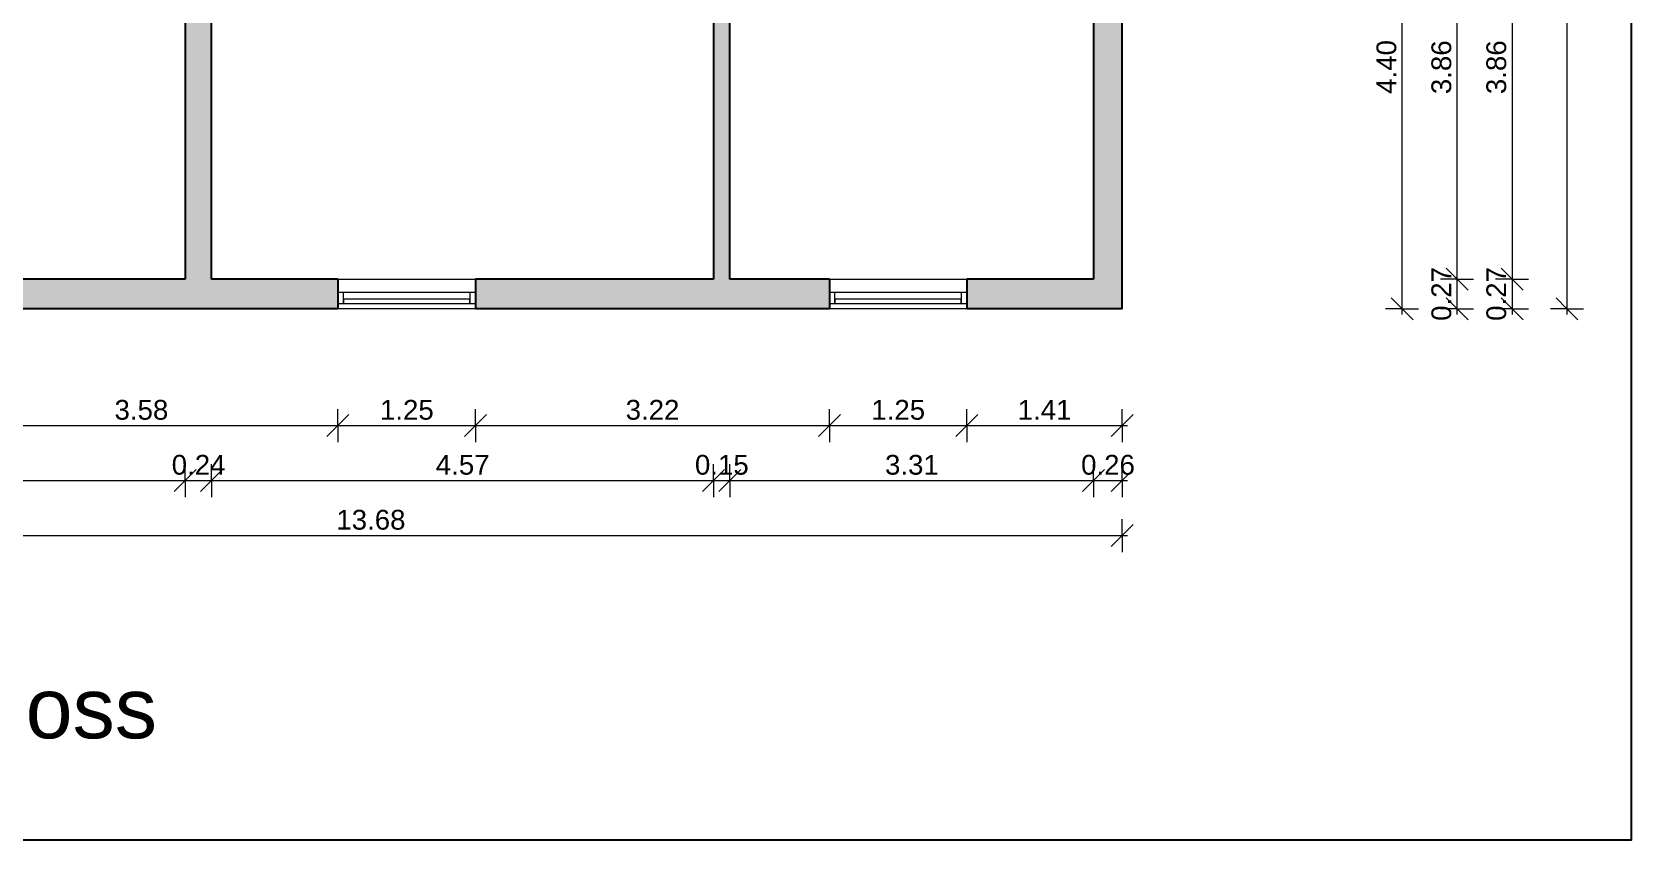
# Model space of a CAD drawing. Header units: metres. Extents: x -21 to 15208, y -63 to 7094.
# Drawn here: x 3207 to 4662, y 993 to 1728 of the extents above; entities that cross this region are included whole.
import ezdxf

# ---------------------------------------------------------------- set-up
doc = ezdxf.new("R2010")
doc.units = ezdxf.units.M
doc.header["$LTSCALE"] = 50
for name, color, linetype, lineweight in [('A-ANNO-DIMS', 250, 'Continuous', 5), ('A-ANNO-NOTE', 131, 'Continuous', 13), ('A-GLAZ', 250, 'Continuous', 9), ('I-WALL', 250, 'Continuous', 9)]:
    doc.layers.add(name, color=color, linetype=linetype, lineweight=lineweight)
doc.layers.add('A-WALL-PATT', color=7, linetype='Continuous', lineweight=9, true_color=0x3c424d)
doc.layers.add('ADS_Flächen', color=82, linetype='Continuous', plot=False)
doc.styles.add('Arial', font='arial.ttf')
doc.styles.add('Arial_1', font='arial.ttf')

# ---------------------------------------------------------------- blocks, each defined once
blk = doc.blocks.new('A_Fixed - 1250-8082281-02 Erdgeschoss')
at = {"layer": 'A-GLAZ', "lineweight": 13}
for p, q in [((-47.8, 8.5), (-52.8, 8.5)), ((-47.8, -1.5), (-47.8, 8.5)), ((67.2, 8.5), (-47.8, 8.5)), ((-47.8, 8.5), (-47.8, 4.5)), ((-47.8, 4.5), (67.2, 4.5)), ((72.2, 8.5), (67.2, 8.5)), ((67.2, 8.5), (67.2, -1.5)), ((67.2, 4.5), (67.2, 8.5)), ((-52.8, -1.5), (-47.8, -1.5)), ((-47.8, -1.5), (67.2, -1.5)), ((67.2, -1.5), (72.2, -1.5))]:
    blk.add_line(p, q, dxfattribs=at)
blk = doc.blocks.new('Plan Text - Erdgeschoss-4034274-02 Erdgeschoss')
at = {"layer": 'A-ANNO-NOTE', "lineweight": 5, "insert": (0.133, -0.302), "char_height": 0.55, "width": 5.43544, "attachment_point": 1, "style": 'Arial'}
blk.add_mtext('Erdgeschoss', dxfattribs=at)

msp = doc.modelspace()

# ---------------------------------------------------------------- hatches: boundary and pattern name
at = {"layer": 'A-WALL-PATT'}
h = msp.add_hatch(color=256, dxfattribs=at)
h.paths.add_polyline_path([(4172.992, 1503.3052), (4198.992, 1503.3052), (4198.992, 1916.3265), (4172.992, 1916.3265), (4172.992, 1888.8265)])
h.paths.add_polyline_path([(4198.992, 2016.3265), (4198.992, 2062.3052), (4172.992, 2062.3052), (4172.992, 2016.3265)])
h.paths.add_polyline_path([(4172.992, 2127.3052), (4198.992, 2127.3052), (4198.992, 2425.3052), (4172.992, 2425.3052), (4172.992, 2399.3052)])
h = msp.add_hatch(color=256, dxfattribs=at)
h.paths.add_polyline_path([(3370.492, 1503.3052), (3370.492, 2090.8052), (3346.492, 2090.8052), (3346.492, 1503.3052)])
h.paths.add_polyline_path([(3370.492, 2182.8052), (3370.492, 2252.3052), (3346.492, 2252.3052), (3346.492, 2182.8052)])
msp.add_hatch(color=256, dxfattribs=at).paths.add_polyline_path([(3827.1081, 1503.3052), (3842.1081, 1503.3052), (3842.1081, 1888.8265), (3827.1081, 1888.8265)])
h = msp.add_hatch(color=256, dxfattribs=at)
h.paths.add_polyline_path([(4142.3095, 1476.3052), (4198.992, 1476.3052), (4198.992, 1503.3052), (4057.6081, 1503.3052), (4057.6081, 1476.3052)])
h.paths.add_polyline_path([(3167.9674, 1476.3052), (3485.492, 1476.3052), (3485.492, 1503.3052), (3127.4247, 1503.3052), (3127.4247, 1476.3052)])
h.paths.add_polyline_path([(3610.492, 1476.3052), (3932.6081, 1476.3052), (3932.6081, 1503.3052), (3610.492, 1503.3052)])

# ---------------------------------------------------------------- linework, layer by layer
at = {"layer": 'A-ANNO-DIMS', "lineweight": 9}
for p, q in [((4603.801, 2430.3052), (4603.801, 1471.3052)), ((4453.801, 1471.3052), (4453.801, 1916.3265)), ((4503.801, 1503.3052), (4503.801, 1888.8265)), ((4553.801, 1888.8265), (4553.801, 1503.3052)), ((4503.801, 1503.3052), (4493.801, 1513.3052)), ((4503.801, 1503.3052), (4493.801, 1513.3052)), ((4553.801, 1503.3052), (4543.801, 1513.3052)), ((4553.801, 1503.3052), (4543.801, 1513.3052)), ((4503.801, 1503.3052), (4488.801, 1503.3052)), ((4503.801, 1503.3052), (4488.801, 1503.3052)), ((4503.801, 1471.3052), (4503.801, 1503.3052)), ((4503.801, 1503.3052), (4513.801, 1493.3052)), ((4503.801, 1503.3052), (4518.801, 1503.3052)), ((4503.801, 1503.3052), (4513.801, 1493.3052)), ((4503.801, 1503.3052), (4518.801, 1503.3052)), ((4553.801, 1503.3052), (4538.801, 1503.3052)), ((4553.801, 1503.3052), (4538.801, 1503.3052)), ((4553.801, 1503.3052), (4563.801, 1493.3052)), ((4553.801, 1503.3052), (4568.801, 1503.3052)), ((4553.801, 1503.3052), (4553.801, 1471.3052)), ((4553.801, 1503.3052), (4563.801, 1493.3052)), ((4553.801, 1503.3052), (4568.801, 1503.3052)), ((4453.801, 1476.3052), (4443.801, 1486.3052)), ((4503.801, 1476.3052), (4493.801, 1486.3052)), ((4553.801, 1476.3052), (4543.801, 1486.3052)), ((4603.801, 1476.3052), (4593.801, 1486.3052)), ((4453.801, 1476.3052), (4438.801, 1476.3052)), ((4453.801, 1476.3052), (4463.801, 1466.3052)), ((4453.801, 1476.3052), (4468.801, 1476.3052)), ((4503.801, 1476.3052), (4488.801, 1476.3052)), ((4503.801, 1476.3052), (4513.801, 1466.3052)), ((4503.801, 1476.3052), (4518.801, 1476.3052)), ((4553.801, 1476.3052), (4538.801, 1476.3052)), ((4553.801, 1476.3052), (4563.801, 1466.3052)), ((4553.801, 1476.3052), (4568.801, 1476.3052)), ((4603.801, 1476.3052), (4588.801, 1476.3052)), ((4603.801, 1476.3052), (4613.801, 1466.3052)), ((4603.801, 1476.3052), (4618.801, 1476.3052)), ((3485.492, 1370.2227), (3485.492, 1385.2227)), ((3485.492, 1370.2227), (3485.492, 1385.2227)), ((3610.492, 1370.2227), (3610.492, 1385.2227)), ((3610.492, 1370.2227), (3610.492, 1385.2227)), ((3932.6081, 1370.2227), (3932.6081, 1385.2227)), ((3932.6081, 1370.2227), (3932.6081, 1385.2227)), ((4057.6081, 1370.2227), (4057.6081, 1385.2227)), ((4057.6081, 1370.2227), (4057.6081, 1385.2227)), ((4198.992, 1370.2227), (4198.992, 1385.2227)), ((3127.4247, 1370.2227), (3485.492, 1370.2227)), ((3485.492, 1370.2227), (3475.492, 1360.2227)), ((3485.492, 1370.2227), (3475.492, 1360.2227)), ((3485.492, 1370.2227), (3495.492, 1380.2227)), ((3485.492, 1370.2227), (3495.492, 1380.2227)), ((3485.492, 1370.2227), (3485.492, 1355.2227)), ((3485.492, 1370.2227), (3610.492, 1370.2227)), ((3485.492, 1370.2227), (3485.492, 1355.2227)), ((3610.492, 1370.2227), (3600.492, 1360.2227)), ((3610.492, 1370.2227), (3600.492, 1360.2227)), ((3610.492, 1370.2227), (3620.492, 1380.2227)), ((3610.492, 1370.2227), (3620.492, 1380.2227)), ((3610.492, 1370.2227), (3610.492, 1355.2227)), ((3610.492, 1370.2227), (3932.6081, 1370.2227)), ((3610.492, 1370.2227), (3610.492, 1355.2227)), ((3932.6081, 1370.2227), (3922.6081, 1360.2227)), ((3932.6081, 1370.2227), (3922.6081, 1360.2227)), ((3932.6081, 1370.2227), (3942.6081, 1380.2227)), ((3932.6081, 1370.2227), (3942.6081, 1380.2227)), ((3932.6081, 1370.2227), (3932.6081, 1355.2227)), ((3932.6081, 1370.2227), (4057.6081, 1370.2227)), ((3932.6081, 1370.2227), (3932.6081, 1355.2227)), ((4057.6081, 1370.2227), (4047.6081, 1360.2227)), ((4057.6081, 1370.2227), (4047.6081, 1360.2227)), ((4057.6081, 1370.2227), (4067.6081, 1380.2227)), ((4057.6081, 1370.2227), (4067.6081, 1380.2227)), ((4057.6081, 1370.2227), (4057.6081, 1355.2227)), ((4057.6081, 1370.2227), (4203.992, 1370.2227)), ((4057.6081, 1370.2227), (4057.6081, 1355.2227)), ((4198.992, 1370.2227), (4188.992, 1360.2227)), ((4198.992, 1370.2227), (4208.992, 1380.2227)), ((4198.992, 1370.2227), (4198.992, 1355.2227)), ((3346.492, 1320.2227), (3346.492, 1335.2227)), ((3346.492, 1320.2227), (3346.492, 1335.2227)), ((3346.492, 1320.2227), (3356.492, 1330.2227)), ((3346.492, 1320.2227), (3356.492, 1330.2227)), ((3370.492, 1320.2227), (3370.492, 1335.2227)), ((3370.492, 1320.2227), (3370.492, 1335.2227)), ((3370.492, 1320.2227), (3380.492, 1330.2227)), ((3370.492, 1320.2227), (3380.492, 1330.2227)), ((3827.1081, 1320.2227), (3827.1081, 1335.2227)), ((3827.1081, 1320.2227), (3827.1081, 1335.2227)), ((3827.1081, 1320.2227), (3837.1081, 1330.2227)), ((3827.1081, 1320.2227), (3837.1081, 1330.2227)), ((3842.1081, 1320.2227), (3842.1081, 1335.2227)), ((3842.1081, 1320.2227), (3842.1081, 1335.2227)), ((3842.1081, 1320.2227), (3852.1081, 1330.2227)), ((3842.1081, 1320.2227), (3852.1081, 1330.2227)), ((4172.992, 1320.2227), (4172.992, 1335.2227)), ((4172.992, 1320.2227), (4172.992, 1335.2227)), ((4172.992, 1320.2227), (4182.992, 1330.2227)), ((4172.992, 1320.2227), (4182.992, 1330.2227)), ((4198.992, 1320.2227), (4198.992, 1335.2227)), ((4198.992, 1320.2227), (4208.992, 1330.2227)), ((2863.4247, 1320.2227), (3346.492, 1320.2227)), ((3346.492, 1320.2227), (3336.492, 1310.2227)), ((3346.492, 1320.2227), (3336.492, 1310.2227)), ((3346.492, 1320.2227), (3346.492, 1305.2227)), ((3346.492, 1320.2227), (3370.492, 1320.2227)), ((3346.492, 1320.2227), (3346.492, 1305.2227)), ((3370.492, 1320.2227), (3360.492, 1310.2227)), ((3370.492, 1320.2227), (3360.492, 1310.2227)), ((3370.492, 1320.2227), (3370.492, 1305.2227)), ((3370.492, 1320.2227), (3827.1081, 1320.2227)), ((3370.492, 1320.2227), (3370.492, 1305.2227)), ((3827.1081, 1320.2227), (3817.1081, 1310.2227)), ((3827.1081, 1320.2227), (3817.1081, 1310.2227)), ((3827.1081, 1320.2227), (3827.1081, 1305.2227)), ((3827.1081, 1320.2227), (3842.1081, 1320.2227)), ((3827.1081, 1320.2227), (3827.1081, 1305.2227)), ((3842.1081, 1320.2227), (3832.1081, 1310.2227)), ((3842.1081, 1320.2227), (3832.1081, 1310.2227)), ((3842.1081, 1320.2227), (3842.1081, 1305.2227)), ((3842.1081, 1320.2227), (4172.992, 1320.2227)), ((3842.1081, 1320.2227), (3842.1081, 1305.2227)), ((4172.992, 1320.2227), (4162.992, 1310.2227)), ((4172.992, 1320.2227), (4162.992, 1310.2227)), ((4172.992, 1320.2227), (4172.992, 1305.2227)), ((4172.992, 1320.2227), (4203.992, 1320.2227)), ((4172.992, 1320.2227), (4172.992, 1305.2227)), ((4198.992, 1320.2227), (4188.992, 1310.2227)), ((4198.992, 1320.2227), (4198.992, 1305.2227)), ((4198.992, 1270.2227), (4198.992, 1285.2227)), ((2826.4247, 1270.2227), (4203.992, 1270.2227)), ((4198.992, 1270.2227), (4188.992, 1260.2227)), ((4198.992, 1270.2227), (4208.992, 1280.2227)), ((4198.992, 1270.2227), (4198.992, 1255.2227))]:
    msp.add_line(p, q, dxfattribs=at)
at = {"layer": 'ADS_Flächen', "ltscale": 50}
msp.add_lwpolyline([(2292.4555, 2987.7169), (4662.0629, 2987.7169), (4662.0629, 993.2458), (2292.4555, 993.2458)], close=True, dxfattribs=at)
at = {"layer": 'I-WALL', "lineweight": 25}
for p, q in [((3346.492, 1906.3427), (3346.492, 1503.3052)), ((4198.992, 1476.3052), (4198.992, 1916.3265)), ((3827.1081, 1888.8265), (3827.1081, 1503.3052)), ((3842.1081, 1503.3052), (3842.1081, 1888.8265)), ((4172.992, 1888.8265), (4172.992, 1503.3052)), ((3370.492, 1503.3052), (3370.492, 1859.339)), ((3346.492, 1503.3052), (3127.4247, 1503.3052)), ((3485.492, 1503.3052), (3370.492, 1503.3052)), ((3485.492, 1503.3052), (3485.492, 1476.3052)), ((3827.1081, 1503.3052), (3610.492, 1503.3052)), ((3610.492, 1503.3052), (3610.492, 1476.3052)), ((3932.6081, 1503.3052), (3842.1081, 1503.3052)), ((3932.6081, 1503.3052), (3932.6081, 1476.3052)), ((4172.992, 1503.3052), (4057.6081, 1503.3052)), ((4057.6081, 1503.3052), (4057.6081, 1476.3052)), ((3485.492, 1476.3052), (3127.4247, 1476.3052)), ((3932.6081, 1476.3052), (3610.492, 1476.3052)), ((4198.992, 1476.3052), (4057.6081, 1476.3052))]:
    msp.add_line(p, q, dxfattribs=at)
at = {"layer": 'I-WALL'}
for p, q in [((3485.492, 1503.3052), (3610.492, 1503.3052)), ((3932.6081, 1503.3052), (4057.6081, 1503.3052)), ((3610.492, 1476.3052), (3485.492, 1476.3052)), ((4057.6081, 1476.3052), (3932.6081, 1476.3052))]:
    msp.add_line(p, q, dxfattribs=at)

# ---------------------------------------------------------------- block references
at = {"layer": 'A-ANNO-NOTE', "lineweight": 5, "xscale": 100, "yscale": 100, "zscale": 100}
msp.add_blockref('Plan Text - Erdgeschoss-4034274-02 Erdgeschoss', (2863.4247, 1170.9588), dxfattribs=at)
at = {"layer": 'A-GLAZ', "rotation": 180}
for p in [(3557.692, 1489.8052), (4004.8081, 1489.8052)]:
    msp.add_blockref('A_Fixed - 1250-8082281-02 Erdgeschoss', p, dxfattribs=at)

# ---------------------------------------------------------------- texts
at = {"layer": 'A-ANNO-DIMS', "lineweight": 9, "char_height": 18, "width": 58.314888, "attachment_point": 1, "rotation": 90, "line_spacing_factor": 0.941778, "style": 'Arial_1'}
for s, insert in [('4.40', (4430.4329, 1672.018)), ('3.86', (4480.4329, 1671.768)), ('3.86', (4530.4329, 1671.768)), ('0.27', (4480.4329, 1465.5074)), ('0.27', (4530.4329, 1465.5074))]:
    msp.add_mtext(s, dxfattribs=dict(at, insert=insert))
at = {"layer": 'A-ANNO-DIMS', "lineweight": 9, "char_height": 18, "attachment_point": 1, "line_spacing_factor": 0.941778, "style": 'Arial_1'}
for s, insert, width in [('3.58', (3282.1605, 1393.5908), 58.314888), ('1.25', (3523.6941, 1393.5908), 58.314888), ('3.22', (3747.2522, 1393.5908), 58.314888), ('1.25', (3970.8102, 1393.5908), 58.314888), ('1.41', (4104.0022, 1393.5908), 58.314888), ('0.24', (3334.1941, 1343.5908), 58.314888), ('4.57', (3574.5022, 1343.5908), 58.314888), ('0.15', (3810.3102, 1343.5908), 58.314888), ('3.31', (3983.2522, 1343.5908), 58.314888), ('0.26', (4161.6941, 1343.5908), 58.314888), ('13.68', (3483.9884, 1293.5908), 74.92785)]:
    msp.add_mtext(s, dxfattribs=dict(at, insert=insert, width=width))

doc.saveas('drawing.dxf')
